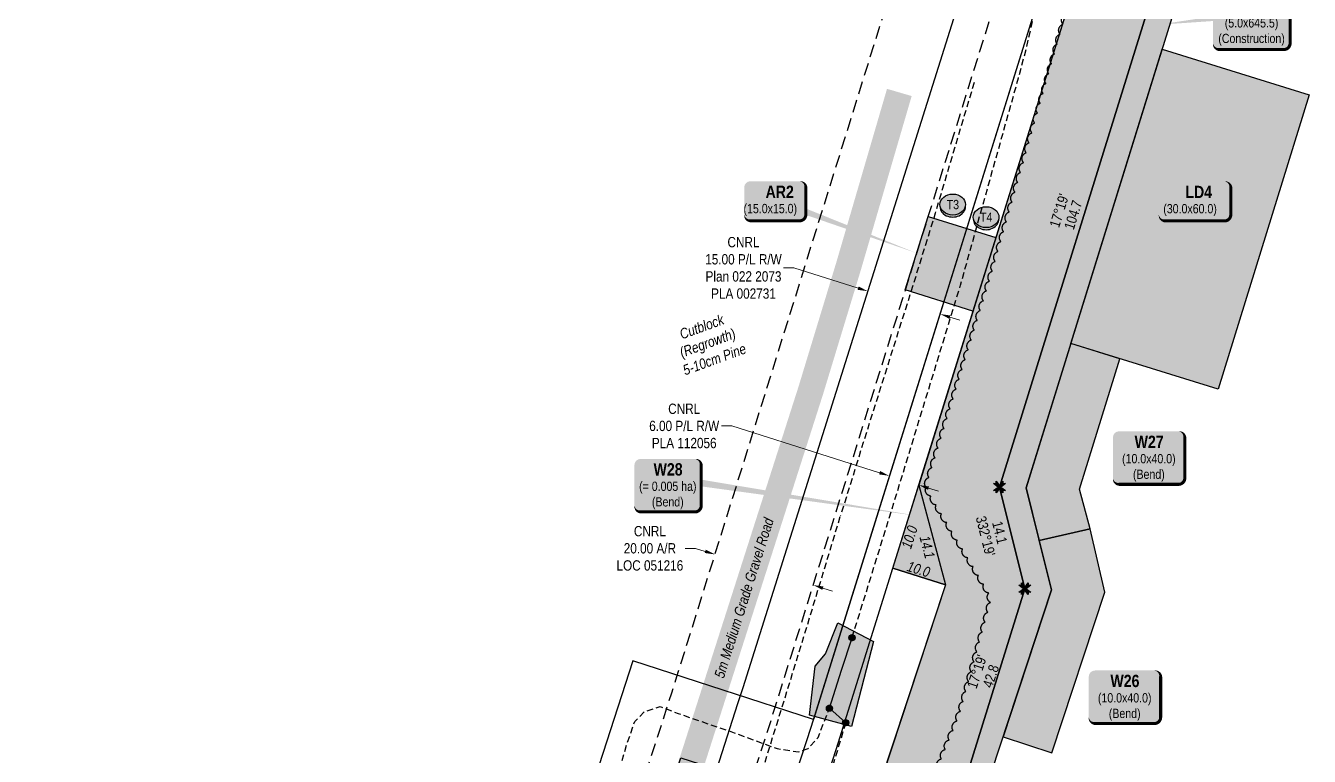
# Model space of a CAD drawing. Extents: x 355004 to 366534, y 6048595 to 6058688.
# Drawn here: x 357331 to 358580, y 6053141 to 6053852 of the extents above; entities that cross this region are included whole.
import ezdxf
from ezdxf.enums import TextEntityAlignment as Align

# ---------------------------------------------------------------- set-up
doc = ezdxf.new("R2010")
doc.units = 0
doc.header["$LTSCALE"] = 5
doc.header["$PDSIZE"] = 5
for name, pattern in [('0', [1, 1, 0]), ('foc-ACCESSROAD', [3.75, 2.5, -1.25]), ('UG_PIPE', [1.875, 1.25, -0.625])]:
    doc.linetypes.add(name, pattern=pattern)
doc.layers.get('Defpoints').update_dxf_attribs({"color": 9})
doc.layers.add('AS-PIPE-AG', color=7, linetype='Continuous', true_color=0x7d00fa)
doc.layers.add('P-TEMP-BLUE-H', color=7, linetype='Continuous', true_color=0x99e6ff)
for name, color, linetype in [('AS-PIPE-UG', 44, 'UG_PIPE'), ('AS-ROADS', 254, 'Continuous'), ('AS-SYMBOL', 7, 'Continuous'), ('C-AR', 13, 'foc-ACCESSROAD'), ('C-RW', 13, 'Continuous'), ('L-BD1', 253, 'Continuous'), ('L-MON', 1, 'Continuous'), ('P-CROSSINGS', 250, 'Continuous'), ('P-PROPOSED', 10, 'Continuous'), ('P-PROPOSED-H', 21, 'Continuous'), ('P-TEMP-BLOCKS', 250, 'Continuous'), ('P-TEMP-BLUE', 146, 'Continuous'), ('P-WORKAREA', 113, 'Continuous'), ('P-WORKAREA-H', 111, 'Continuous'), ('T-BUSH', 110, '0'), ('T-BUSH-T', 110, 'Continuous')]:
    doc.layers.add(name, color=color, linetype=linetype)
for name, color, linetype, lineweight in [('C-AR-T', 13, 'Continuous', 9), ('C-RW-T', 13, 'Continuous', 9), ('T-TEXT', 48, 'Continuous', 18)]:
    doc.layers.add(name, color=color, linetype=linetype, lineweight=lineweight)
doc.styles.add('240', font='ARIALN.TTF', dxfattribs={"height": 30})
doc.styles.add('80', font='ARIALN.TTF', dxfattribs={"height": 10})
doc.styles.add('80CG', font='ARIALN.TTF', dxfattribs={"height": 10})
doc.styles.add('80L', font='ARIALN.TTF', dxfattribs={"height": 10})
doc.styles.add('80LS', font='ARIALNI.TTF', dxfattribs={"height": 10})
doc.styles.add('BOLD', font='ARIALNB.TTF')
doc.styles.get("Standard").update_dxf_attribs({"font": 'ARIALN.TTF'})
doc.dimstyles.new('Compass 5 000', dxfattribs={"dimscale": 5, "dimtxt": 9, "dimasz": 2, "dimexe": 0.2, "dimexo": 0.0625, "dimgap": 0.5, "dimtad": 0, "dimtih": 1, "dimtoh": 1, "dimzin": 0, "dimdsep": 46, "dimtxsty": '80CG', "dimcen": 0.1, "dimse1": 1, "dimse2": 1, "dimclrd": 256, "dimclrt": 256, "dimaunit": 1, "dimadec": 4, "dimazin": 0, "dimtfac": 0.06, "dimtofl": 0, "dimtmove": 0, "dimatfit": 1, "dimfxl": 0.2, "dimtolj": 1, "dimtzin": 0, "dimlwd": -1, "dimarcsym": 0})

# ---------------------------------------------------------------- blocks, each defined once
blk = doc.blocks.new('*U438')
at = {"true_color": 0x99e6ff}
h = blk.add_hatch(color=141, dxfattribs=at)
edge = h.paths.add_edge_path()
edge.add_line((-29, -20), (29, -20))
edge.add_arc((29, -14), 6, 270, 360)
edge.add_line((35, -14), (35, 12.5))
edge.add_arc((29, 12.5), 6, 0, 90)
edge.add_line((29, 18.5), (-29, 18.5))
edge.add_arc((-29, 12.5), 6, 90, 180)
edge.add_line((-35, 12.5), (-35, -14))
edge.add_arc((-29, -14), 6, 180, 270)
at = {"color": 250, "flags": 128}
blk.add_lwpolyline([(-29, -20, 3, 3, 0), (29, -20, 3, 3, 0.414214), (35, -14, 3, 3, 0), (35, 12.5, 3, 0, 0.414214), (29, 18.5, 0, 0, 0), (-29, 18.5, 0, 0, 0.414214), (-35, 12.5, 0, 0, 0), (-35, -14, 0, 3, 0.414214)], format="xyseb", close=True, dxfattribs=at)
at = {"flags": 128}
blk.add_lwpolyline([(-23.1, -6, 0, 7.5, 0), (0, 0, 0, 0, 0)], format="xyseb", dxfattribs=at)
at = {"color": 250}
for tag, p, height, style in [('TEMP_AREA_W1_001', (-9.2, 2.2), 12, 'BOLD'), ('ENTER_TEXT_001', (-30.7, -12.6), 9, '80')]:
    blk.add_attdef(tag, p, '', height=height, dxfattribs=dict(at, style=style))
blk = doc.blocks.new('*U489')
h = blk.add_hatch(color=111)
edge = h.paths.add_edge_path()
edge.add_line((-24, -20), (24, -20))
edge.add_arc((24, -14), 6, 270, 360)
edge.add_line((30, -14), (30, 12.5))
edge.add_arc((24, 12.5), 6, 0, 90)
edge.add_line((24, 18.5), (-24, 18.5))
edge.add_arc((-24, 12.5), 6, 90, 180)
edge.add_line((-30, 12.5), (-30, -14))
edge.add_arc((-24, -14), 6, 180, 270)
at = {"color": 250, "flags": 128}
blk.add_lwpolyline([(-24, -20, 3, 3, 0), (24, -20, 3, 3, 0.414214), (30, -14, 3, 3, 0), (30, 12.5, 3, 0, 0.414214), (24, 18.5, 0, 0, 0), (-24, 18.5, 0, 0, 0.414214), (-30, 12.5, 0, 0, 0), (-30, -14, 0, 3, 0.414214)], format="xyseb", close=True, dxfattribs=at)
at = {"flags": 128}
blk.add_lwpolyline([(137.9, -51.5, 0, 7.5, 0), (0, 0, 0, 0, 0)], format="xyseb", dxfattribs=at)
at = {"color": 250}
for tag, p, height, style in [('TEMP_AREA_W1_001', (-9.2, 2.2), 12, 'BOLD'), ('ENTER_TEXT_001', (-30.7, -12.6), 9, '80')]:
    blk.add_attdef(tag, p, '', height=height, dxfattribs=dict(at, style=style))
blk = doc.blocks.new('*D521')
at = {"layer": 'C-AR-T', "transparency": 16777216}
for p, q in [((357982.5, 6053343.5), (357972.5, 6053343.5)), ((357992.1, 6053340.6), (357982.5, 6053343.5)), ((358106.6, 6053304.8), (358116.1, 6053301.8))]:
    blk.add_line(p, q, dxfattribs=at)
for points in [[(357992.6, 6053342.2), (357991.6, 6053339), (358001.6, 6053337.6)], [(358107.1, 6053306.4), (358106.1, 6053303.2), (358097, 6053307.8)]]:
    blk.add_solid(points, dxfattribs=at)
at = {"layer": 'Defpoints', "color": 0, "transparency": 16777216}
for p in [(358098.1, 6053646.6), (358193.5, 6053616.8), (358001.6, 6053337.6)]:
    blk.add_point(p, dxfattribs=at)
at = {"layer": 'C-AR-T', "transparency": 16777216, "insert": (357938.2, 6053343.5), "char_height": 10, "attachment_point": 5, "style": '80CG'}
blk.add_mtext('\\A1;CNRL\\P20.00 A/R\\PLOC 051216', dxfattribs=at)
blk = doc.blocks.new('*D520')
at = {"layer": 'C-RW-T', "transparency": 16777216}
for p, q in [((358017.9, 6053462.6), (358007.9, 6053462.6)), ((358161.8, 6053417.1), (358017.9, 6053462.6)), ((358209.4, 6053402.1), (358219, 6053399.1))]:
    blk.add_line(p, q, dxfattribs=at)
for points in [[(358162.3, 6053418.7), (358161.3, 6053415.5), (358171.3, 6053414.1)], [(358209.9, 6053403.7), (358208.9, 6053400.5), (358199.9, 6053405.1)]]:
    blk.add_solid(points, dxfattribs=at)
at = {"layer": 'Defpoints', "color": 0, "transparency": 16777216}
for p in [(358336.5, 6053936.9), (358365.1, 6053927.9), (358199.9, 6053405.1)]:
    blk.add_point(p, dxfattribs=at)
at = {"layer": 'C-RW-T', "transparency": 16777216, "insert": (357971.6, 6053462.6), "char_height": 10, "attachment_point": 5, "style": '80CG'}
blk.add_mtext('\\A1;CNRL\\P6.00 P/L R/W\\PPLA 112056', dxfattribs=at)
blk = doc.blocks.new('RISER')
h = blk.add_hatch(color=255)
h.dxf.hatch_style = 1
edge = h.paths.add_edge_path()
edge.add_arc((0, 0), 0.7, 0, 360)
blk.add_hatch(color=13).paths.add_polyline_path([(0.58, -0.15), (-0.58, -0.15, 0.774597)])
at = {"color": 13}
blk.add_line((-0.58, -0.15), (0.58, -0.15), dxfattribs=at)
blk.add_circle((0, 0), 0.6, dxfattribs=at)
blk = doc.blocks.new('TEMP')
h = blk.add_hatch(color=255)
h.dxf.hatch_style = 1
h.paths.add_polyline_path([(0, 0.25), (-0.67, 1.15), (-0.67, 0.67), (-1.15, 0.67), (-0.25, 0), (-1.15, -0.67), (-0.67, -0.67), (-0.67, -1.15), (0, -0.25), (0.67, -1.15), (0.67, -0.67), (1.15, -0.67), (0.25, 0), (1.15, 0.67), (0.67, 0.67), (0.67, 1.15)])
h.paths.add_polyline_path([(0.57, 0.85), (0.57, 0.57), (0.85, 0.57), (0.08, 0), (0.85, -0.57), (0.57, -0.57), (0.57, -0.85), (0, -0.08), (-0.57, -0.85), (-0.57, -0.57), (-0.85, -0.57), (-0.08, 0), (-0.85, 0.57), (-0.57, 0.57), (-0.57, 0.85), (0, 0.08)], flags=16)
h = blk.add_hatch(color=1)
h.dxf.hatch_style = 1
h.paths.add_polyline_path([(0, 0.08), (-0.57, 0.85), (-0.57, 0.57), (-0.85, 0.57), (-0.08, 0), (-0.85, -0.57), (-0.57, -0.57), (-0.57, -0.85), (0, -0.08), (0.57, -0.85), (0.57, -0.57), (0.85, -0.57), (0.08, 0), (0.85, 0.57), (0.57, 0.57), (0.57, 0.85)])
at = {"color": 1}
for p, q in [((-0.08, 0), (0.08, 0)), ((0, 0.08), (0, -0.08))]:
    blk.add_line(p, q, dxfattribs=at)
at = {"color": 255, "flags": 128}
blk.add_lwpolyline([(-0.25, 0), (-1.15, 0.67), (-0.67, 0.67), (-0.67, 1.15), (0, 0.25), (0.67, 1.15), (0.67, 0.67), (1.15, 0.67), (0.25, 0), (1.15, -0.67), (0.67, -0.67), (0.67, -1.15), (0, -0.25), (-0.67, -1.15), (-0.67, -0.67), (-1.15, -0.67)], close=True, dxfattribs=at)
at = {"color": 1, "flags": 128}
blk.add_lwpolyline([(-0.08, 0), (-0.85, 0.57), (-0.57, 0.57), (-0.57, 0.85), (0, 0.08), (0.57, 0.85), (0.57, 0.57), (0.85, 0.57), (0.08, 0), (0.85, -0.57), (0.57, -0.57), (0.57, -0.85), (0, -0.08), (-0.57, -0.85), (-0.57, -0.57), (-0.85, -0.57)], close=True, dxfattribs=at)
blk = doc.blocks.new('*U529')
at = {"true_color": 0x99e6ff}
h = blk.add_hatch(color=141, dxfattribs=at)
edge = h.paths.add_edge_path()
edge.add_line((-31.5, -34.1), (31.5, -34.1))
edge.add_arc((31.5, -28.1), 6, 270, 360)
edge.add_line((37.5, -28.1), (37.5, 12.5))
edge.add_arc((31.5, 12.5), 6, 0, 90)
edge.add_line((31.5, 18.5), (-31.5, 18.5))
edge.add_arc((-31.5, 12.5), 6, 90, 180)
edge.add_line((-37.5, 12.5), (-37.5, -28.1))
edge.add_arc((-31.5, -28.1), 6, 180, 270)
at = {"color": 250, "flags": 128}
blk.add_lwpolyline([(-31.5, -34.1, 3, 3, 0), (31.5, -34.1, 3, 3, 0.414214), (37.5, -28.1, 3, 3, 0), (37.5, 12.5, 3, 0, 0.414214), (31.5, 18.5, 0, 0, 0), (-31.5, 18.5, 0, 0, 0.414214), (-37.5, 12.5, 0, 0, 0), (-37.5, -28.1, 0, 3, 0.414214)], format="xyseb", close=True, dxfattribs=at)
at = {"flags": 128}
blk.add_lwpolyline([(-92.2, -10.1, 0, 7.5, 0), (0, 0, 0, 0, 0)], format="xyseb", dxfattribs=at)
at = {"color": 250}
for tag, p, height, style in [('TEMP_AREA_W1_001', (-9.2, 2.2), 12, 'BOLD'), ('ENTER_TEXT_001', (-30.7, -12.6), 9, '80')]:
    blk.add_attdef(tag, p, '', height=height, dxfattribs=dict(at, style=style))
blk = doc.blocks.new('Well_proximity')
h = blk.add_hatch(color=191)
h.dxf.hatch_style = 1
edge = h.paths.add_edge_path()
edge.add_ellipse((0, 0), major_axis=(-12.5, 0), ratio=0.816297, start_angle=0, end_angle=360)
h = blk.add_hatch(color=250)
h.dxf.hatch_style = 1
edge = h.paths.add_edge_path()
edge.add_ellipse((0, -2), major_axis=(-12.5, 0), ratio=0.816297, start_angle=0, end_angle=180)
edge.add_line((12.5, -2), (12.5, 0))
edge.add_ellipse((0, 0), major_axis=(-12.5, 0), ratio=0.816297, start_angle=0, end_angle=180, ccw=False)
edge.add_line((-12.5, 0), (-12.5, -2))
at = {"color": 250}
blk.add_ellipse((0, 0), major_axis=(-12.5, 0), ratio=0.816297, dxfattribs=at)
blk.add_ellipse((0, -2), major_axis=(-12.5, 0), ratio=0.816297, start_param=0, end_param=3.141593, dxfattribs=at)
at = {"color": 250, "style": '80L'}
blk.add_attdef('CROSSING', text='', height=9, dxfattribs=at).set_placement((0.1, 0), align=Align.MIDDLE_CENTER)
blk = doc.blocks.new('*D632')
at = {"layer": 'C-RW-T', "transparency": 16777216}
for p, q in [((358078.4, 6053616.4), (358068.4, 6053616.4)), ((358140.9, 6053596.7), (358078.4, 6053616.4)), ((358230.2, 6053568.5), (358239.8, 6053565.5))]:
    blk.add_line(p, q, dxfattribs=at)
for points in [[(358141.4, 6053598.3), (358140.4, 6053595.1), (358150.4, 6053593.7)], [(358230.7, 6053570.1), (358229.7, 6053566.9), (358220.7, 6053571.5)]]:
    blk.add_solid(points, dxfattribs=at)
at = {"layer": 'Defpoints', "color": 0, "transparency": 16777216}
for p in [(358150.4, 6053593.7), (358132.1, 6053535.5), (358202.3, 6053513.3)]:
    blk.add_point(p, dxfattribs=at)
at = {"layer": 'C-RW-T', "transparency": 16777216, "insert": (358029.3, 6053616.4), "char_height": 10, "attachment_point": 5, "style": '80CG'}
blk.add_mtext('\\A1;CNRL\\P15.00 P/L R/W\\PPlan 022 2073\\PPLA 002731', dxfattribs=at)
blk = doc.blocks.new('*U648')
at = {"true_color": 0x99e6ff}
h = blk.add_hatch(color=141, dxfattribs=at)
edge = h.paths.add_edge_path()
edge.add_line((-26.5, -33.1), (26.5, -33.1))
edge.add_arc((26.5, -27.1), 6, 270, 360)
edge.add_line((32.5, -27.1), (32.5, 12.5))
edge.add_arc((26.5, 12.5), 6, 0, 90)
edge.add_line((26.5, 18.5), (-26.5, 18.5))
edge.add_arc((-26.5, 12.5), 6, 90, 180)
edge.add_line((-32.5, 12.5), (-32.5, -27.1))
edge.add_arc((-26.5, -27.1), 6, 180, 270)
at = {"color": 250, "flags": 128}
blk.add_lwpolyline([(-26.5, -33.1, 3, 3, 0), (26.5, -33.1, 3, 3, 0.414214), (32.5, -27.1, 3, 3, 0), (32.5, 12.5, 3, 0, 0.414214), (26.5, 18.5, 0, 0, 0), (-26.5, 18.5, 0, 0, 0.414214), (-32.5, 12.5, 0, 0, 0), (-32.5, -27.1, 0, 3, 0.414214)], format="xyseb", close=True, dxfattribs=at)
at = {"flags": 128}
blk.add_lwpolyline([(245, -37.2, 0, 7.5, 0), (0, 0, 0, 0, 0)], format="xyseb", dxfattribs=at)
at = {"color": 250}
for tag, p, height, style in [('TEMP_AREA_W1_001', (-9.2, 2.2), 12, 'BOLD'), ('ENTER_TEXT_001', (-30.7, -12.6), 9, '80')]:
    blk.add_attdef(tag, p, '', height=height, dxfattribs=dict(at, style=style))
blk = doc.blocks.new('*U448')
at = {"true_color": 0x99e6ff}
h = blk.add_hatch(color=141, dxfattribs=at)
edge = h.paths.add_edge_path()
edge.add_line((-29, -33.1), (29, -33.1))
edge.add_arc((29, -27.1), 6, 270, 360)
edge.add_line((35, -27.1), (35, 12.5))
edge.add_arc((29, 12.5), 6, 0, 90)
edge.add_line((29, 18.5), (-29, 18.5))
edge.add_arc((-29, 12.5), 6, 90, 180)
edge.add_line((-35, 12.5), (-35, -27.1))
edge.add_arc((-29, -27.1), 6, 180, 270)
at = {"color": 250, "flags": 128}
blk.add_lwpolyline([(-29, -33.1, 3, 3, 0), (29, -33.1, 3, 3, 0.414214), (35, -27.1, 3, 3, 0), (35, 12.5, 3, 0, 0.414214), (29, 18.5, 0, 0, 0), (-29, 18.5, 0, 0, 0.414214), (-35, 12.5, 0, 0, 0), (-35, -27.1, 0, 3, 0.414214)], format="xyseb", close=True, dxfattribs=at)
at = {"flags": 128}
blk.add_lwpolyline([(5, -21, 0, 7.5, 0), (0, 0, 0, 0, 0)], format="xyseb", dxfattribs=at)
at = {"color": 250}
for tag, p, height, style in [('TEMP_AREA_W1_001', (-9.2, 2.2), 12, 'BOLD'), ('ENTER_TEXT_001', (-30.7, -12.6), 9, '80')]:
    blk.add_attdef(tag, p, '', height=height, dxfattribs=dict(at, style=style))

msp = doc.modelspace()

# ---------------------------------------------------------------- hatches: boundary and pattern name
at = {"layer": 'AS-ROADS'}
h = msp.add_hatch(color=256, dxfattribs=at)
h.dxf.hatch_style = 1
h.paths.add_polyline_path([(358109.068, 6053240.979), (358121.048, 6053271.029), (358155.783, 6053252.729), (358134.398, 6053170.114), (358093.578, 6053181.159), (358099.048, 6053228.974)])
at = {"layer": 'P-PROPOSED-H'}
h = msp.add_hatch(color=256, dxfattribs=at)
h.dxf.hatch_style = 1
h.paths.add_polyline_path([(358434.089, 6053919.332), (358360.443, 6053933.388), (358353.863, 6053898.899), (358199.913, 6053405.064), (358225.948, 6053308.125), (357999.584, 6052620.407), (357659.328, 6052730.622), (357381.032, 6052629.6), (357330.558, 6052593.964), (357372.934, 6052532.105), (357416.063, 6052562.554), (357660.714, 6052651.363), (358047.157, 6052526.187), (358215.529, 6053042.269), (358239.455, 6053099.801), (358303.235, 6053304.21), (358278.509, 6053403.15), (358426.719, 6053880.705)])
at = {"layer": 'P-TEMP-BLUE-H'}
h = msp.add_hatch(color=256, dxfattribs=at)
h.dxf.hatch_style = 1
h.paths.add_polyline_path([(358434.089, 6053919.332), (358426.719, 6053880.705), (358278.509, 6053403.15), (358303.235, 6053304.21), (358239.455, 6053099.801), (358215.529, 6053042.269), (358047.157, 6052526.187), (358070.933, 6052518.486), (358329.233, 6053303.26), (358304.451, 6053402.423), (358451.004, 6053874.64), (358458.638, 6053914.647)])
h = msp.add_hatch(color=256, dxfattribs=at)
h.dxf.hatch_style = 1
h.paths.add_polyline_path([(358348.027, 6053542.831), (358436.917, 6053829.25), (358580.129, 6053784.804), (358491.238, 6053498.385)])
h = msp.add_hatch(color=256, dxfattribs=at)
h.dxf.hatch_style = 1
h.paths.add_polyline_path([(358366.691, 6053362.638), (358356.335, 6053400.969), (358395.764, 6053528.015), (358348.027, 6053542.831), (358304.451, 6053402.423), (358317.281, 6053351.083)])
h = msp.add_hatch(color=256, dxfattribs=at)
h.dxf.hatch_style = 1
h.paths.add_polyline_path([(358225.948, 6053308.125), (358174.664, 6053324.143), (358199.882, 6053405.074)])
h = msp.add_hatch(color=256, dxfattribs=at)
h.dxf.hatch_style = 1
h.paths.add_polyline_path([(358317.281, 6053351.083), (358329.233, 6053303.26), (358282.137, 6053160.172), (358329.615, 6053144.545), (358381.098, 6053300.964), (358366.691, 6053362.638)])
at = {"layer": 'P-WORKAREA-H'}
h = msp.add_hatch(color=256, dxfattribs=at)
h.dxf.hatch_style = 1
h.paths.add_polyline_path([(358252.7, 6053574.392), (358186.72, 6053594.994), (358209.074, 6053666.586), (358275.021, 6053645.994)])

# ---------------------------------------------------------------- linework, layer by layer
at = {"layer": 'AS-PIPE-AG', "flags": 128}
for points in [[(358113.018, 6053187.979), (358124.628, 6053225.009), (358134.998, 6053256.604)], [(358128.808, 6053173.854), (358113.018, 6053187.979)]]:
    msp.add_lwpolyline(points, dxfattribs=at)
at = {"layer": 'AS-PIPE-UG', "flags": 128}
for points in [[(358134.998, 6053256.604), (358176.378, 6053389.729), (358240.518, 6053599.544), (358297.013, 6053801.229), (358304.698, 6053830.054), (358311.963, 6053861.949), (358320.298, 6053901.924), (358327.834, 6053939.611)], [(358253.788, 6053796.664), (358215.983, 6053669.824), (358194.748, 6053601.004), (358145.883, 6053446.519), (358123.768, 6053375.104)], [(357869.188, 6052573.324), (357924.768, 6052750.099), (357969.383, 6052885.169), (358016.928, 6053027.954), (358055.658, 6053152.754), (358085.153, 6053247.919), (358123.768, 6053375.104)], [(357381.718, 6052519.283), (357401.463, 6052532.809), (357427.863, 6052550.424), (357454.588, 6052560.994), (357544.753, 6052596.134), (357636.933, 6052627.494), (357686.563, 6052643.279), (357736.158, 6052660.474), (357769.018, 6052680.164), (357781.683, 6052719.439), (357802.918, 6052782.374), (357834.073, 6052876.754), (357867.258, 6052976.019), (357882.043, 6053030.219), (357902.873, 6053107.569), (357916.063, 6053153.839), (357923.513, 6053175.014), (357932.678, 6053184.549), (357948.058, 6053189.509), (357965.588, 6053182.884), (358020.193, 6053164.089), (358062.218, 6053148.714), (358082.798, 6053145.359), (358092.298, 6053148.784), (358101.893, 6053159.469), (358113.018, 6053187.979)]]:
    msp.add_lwpolyline(points, dxfattribs=at)
at = {"layer": 'AS-PIPE-UG'}
msp.add_lwpolyline([(358128.808, 6053173.854), (358076.938, 6053001.364), (358035.368, 6052860.274), (358000.213, 6052740.024), (357981.993, 6052673.034), (357957.263, 6052578.874), (357945.173, 6052540.944), (357949.823, 6052525.234), (357971.598, 6052513.899), (357997.193, 6052508.024), (358131.548, 6052469.319), (358183.028, 6052452.189)], dxfattribs=at)
at = {"layer": 'AS-ROADS', "flags": 128}
msp.add_lwpolyline([(357786.068, 6052547.684, 25, 25, 0), (357835.698, 6052688.009, 25, 25, 0), (358094.728, 6053496.859, 25, 25, 0), (358131.738, 6053618.484, 25, 25, 0), (358181.033, 6053787.139, 0, 0, 0)], format="xyseb", dxfattribs=at)
msp.add_lwpolyline([(358109.068, 6053240.979), (358121.048, 6053271.029), (358155.783, 6053252.729), (358134.398, 6053170.114), (358093.578, 6053181.159), (358099.048, 6053228.974)], close=True, dxfattribs=at)
at = {"layer": 'C-AR', "flags": 128}
for points in [[(357742.969, 6052535.429), (357765.63, 6052605.266), (357769.223, 6052616.344), (357959.601, 6053203.032), (357962.233, 6053211.457), (357964.498, 6053218.707), (358188.487, 6053936.077), (358194.035, 6053965.146)], [(358292.236, 6053946.405), (358285.617, 6053911.724), (358059.536, 6053187.672), (358057.378, 6053180.763), (358054.864, 6053172.708), (358036.62, 6053116.48), (358034.24, 6053109.151), (357873.3, 6052613.176), (357838.056, 6052504.575)]]:
    msp.add_lwpolyline(points, dxfattribs=at)
at = {"layer": 'C-RW'}
for points in [[(357805.856, 6052515.023), (357841.139, 6052624.606), (358006.017, 6053136.784), (358023.969, 6053192.554), (358028.861, 6053208.075), (358256.259, 6053929.493), (358260.637, 6053952.435)], [(358331.121, 6053938.983), (358324.879, 6053906.255), (358095.281, 6053170.045), (358074.153, 6053105.554), (357900.223, 6052572.374), (357875.283, 6052492.496)], [(357875.283, 6052492.496), (357900.223, 6052572.374), (358074.153, 6053105.554), (358102.829, 6053096.341), (358121.829, 6053154.811), (358174.664, 6053324.143), (358225.948, 6053308.125), (358111.861, 6052962.543), (357996.012, 6052609.522), (357970.313, 6052531.263), (358238.88, 6052426.319), (358279.972, 6052361.181)]]:
    msp.add_lwpolyline(points, dxfattribs=at)
at = {"layer": 'C-RW', "flags": 128}
for points in [[(358331.121, 6053938.984), (358324.879, 6053906.255), (358097.429, 6053176.932), (357921.696, 6053234.038), (357742.482, 6052681.045), (357416.217, 6052562.61), (357374.113, 6052532.884)], [(357828.78, 6052708.774), (357968.384, 6053139.543), (358074.307, 6053105.61), (358102.829, 6053096.341), (358121.829, 6053154.811), (358354.017, 6053898.955), (358360.581, 6053933.361)]]:
    msp.add_lwpolyline(points, dxfattribs=at)
at = {"layer": 'P-PROPOSED', "flags": 128}
for points in [[(358360.443, 6053933.388), (358353.863, 6053898.899), (358199.913, 6053405.064), (358225.948, 6053308.125), (357999.584, 6052620.407), (357659.328, 6052730.622), (357381.032, 6052629.6), (357330.558, 6052593.964)], [(357372.934, 6052532.105), (357416.063, 6052562.554), (357660.714, 6052651.363), (358047.157, 6052526.187), (358215.529, 6053042.269), (358239.455, 6053099.801), (358303.235, 6053304.21), (358278.509, 6053403.15), (358426.719, 6053880.705), (358434.089, 6053919.332)]]:
    msp.add_lwpolyline(points, dxfattribs=at)
at = {"layer": 'P-TEMP-BLUE', "flags": 128}
msp.add_lwpolyline([(358434.089, 6053919.332), (358426.719, 6053880.705), (358278.509, 6053403.15), (358303.235, 6053304.21), (358239.455, 6053099.801), (358215.529, 6053042.269), (358047.157, 6052526.187), (358070.933, 6052518.486), (358329.233, 6053303.26), (358304.451, 6053402.423), (358451.004, 6053874.64), (358458.638, 6053914.647)], dxfattribs=at)
for points in [[(358348.027, 6053542.831), (358436.917, 6053829.25), (358580.129, 6053784.804), (358491.238, 6053498.385)], [(358366.691, 6053362.638), (358356.335, 6053400.969), (358395.764, 6053528.015), (358348.027, 6053542.831), (358304.451, 6053402.423), (358317.281, 6053351.083)], [(358225.948, 6053308.125), (358174.664, 6053324.143), (358199.882, 6053405.074)], [(358317.281, 6053351.083), (358329.233, 6053303.26), (358282.137, 6053160.172), (358329.615, 6053144.545), (358381.098, 6053300.964), (358366.691, 6053362.638)]]:
    msp.add_lwpolyline(points, close=True, dxfattribs=at)
at = {"layer": 'P-WORKAREA', "flags": 128}
msp.add_lwpolyline([(358252.7, 6053574.392), (358186.72, 6053594.994), (358209.074, 6053666.586), (358275.021, 6053645.994)], close=True, dxfattribs=at)
at = {"layer": 'T-BUSH', "flags": 128}
msp.add_lwpolyline([(358206.676, 6053101.613, -0.52056705), (358210.482, 6053110.857, -0.52056705), (358214.288, 6053120.1, -0.52056705), (358218.094, 6053129.344, -0.52056705), (358221.899, 6053138.588, -0.52056705), (358225.705, 6053147.832, -0.52056705), (358229.511, 6053157.076, -0.52056705), (358233.317, 6053166.32, -0.52056705), (358237.123, 6053175.564, -0.52056705), (358240.433, 6053184.977, -0.52056705), (358243.102, 6053194.611, -0.52056705), (358245.771, 6053204.245, -0.52056705), (358248.44, 6053213.879, -0.52056705), (358251.108, 6053223.513, -0.52056705), (358253.777, 6053233.146, -0.52056705), (358256.446, 6053242.78, -0.52056705), (358259.115, 6053252.414, -0.52056705), (358261.784, 6053262.048, -0.52056705), (358264.453, 6053271.682, -0.52056705), (358267.121, 6053281.315, -0.52056705), (358269.79, 6053290.949, -0.52056705), (358268.225, 6053300.009, -0.52056705), (358263.086, 6053308.584, -0.52056705), (358257.948, 6053317.159, -0.52056705), (358252.809, 6053325.734, -0.52056705), (358247.671, 6053334.309, -0.52056705), (358242.533, 6053342.883, -0.52056705), (358237.394, 6053351.458, -0.52056705), (358232.256, 6053360.033, -0.52056705), (358227.117, 6053368.608, -0.52056705), (358221.979, 6053377.183, -0.52056705), (358216.841, 6053385.758, -0.52056705), (358211.702, 6053394.333, -0.52056705), (358206.939, 6053402.954, -0.52056705), (358209.879, 6053412.508, -0.52056705), (358212.819, 6053422.063, -0.52056705), (358215.758, 6053431.618, -0.52056705), (358218.698, 6053441.172, -0.52056705), (358221.638, 6053450.727, -0.52056705), (358224.577, 6053460.281, -0.52056705), (358227.517, 6053469.836, -0.52056705), (358230.457, 6053479.391, -0.52056705), (358233.397, 6053488.945, -0.52056705), (358236.336, 6053498.5, -0.52056705), (358239.276, 6053508.055, -0.52056705), (358242.216, 6053517.609, -0.52056705), (358245.155, 6053527.164, -0.52056705), (358248.095, 6053536.719, -0.52056705), (358251.035, 6053546.273, -0.52056705), (358253.975, 6053555.828, -0.52056705), (358256.914, 6053565.382, -0.52056705), (358259.854, 6053574.937, -0.52056705), (358262.794, 6053584.492, -0.52056705), (358265.733, 6053594.046, -0.52056705), (358268.673, 6053603.601, -0.52056705), (358271.55, 6053613.174, -0.52056705), (358274.297, 6053622.786, -0.52056705), (358277.044, 6053632.398, -0.52056705), (358279.791, 6053642.01, -0.52056705), (358282.538, 6053651.622, -0.52056705), (358285.285, 6053661.233, -0.52056705), (358288.032, 6053670.845, -0.52056705), (358290.779, 6053680.457, -0.52056705), (358293.526, 6053690.069, -0.52056705), (358296.274, 6053699.68, -0.52056705), (358299.021, 6053709.292, -0.52056705), (358301.768, 6053718.904, -0.52056705), (358304.515, 6053728.516, -0.52056705), (358307.262, 6053738.128, -0.52056705), (358310.009, 6053747.739, -0.52056705), (358312.756, 6053757.351, -0.52056705), (358315.503, 6053766.963, -0.52056705), (358318.25, 6053776.575, -0.52056705), (358320.998, 6053786.187, -0.52056705), (358323.745, 6053795.798, -0.52056705), (358326.492, 6053805.41, -0.52056705), (358329.239, 6053815.022, -0.52056705), (358331.986, 6053824.634, -0.52056705), (358334.733, 6053834.245, -0.52056705), (358337.48, 6053843.857, -0.52056705), (358340.227, 6053853.469, -0.52056705), (358342.974, 6053863.081, -0.52056705), (358345.721, 6053872.693, -0.52056705), (358348.469, 6053882.304, -0.52056705), (358351.216, 6053891.916, -0.52056705), (358353.963, 6053901.528, -0.52056705), (358356.288, 6053911.24, -0.52056705), (358358.174, 6053921.058, -0.52056705), (358360.06, 6053930.875, -0.13706414), (358358.493, 6053933.76, -0.13706414)], format="xyb", dxfattribs=at)

# ---------------------------------------------------------------- block references
at = {"layer": 'AS-SYMBOL', "xscale": 4.998324849999999, "yscale": 4.998324849999999, "zscale": 4.998324849999999}
for p in [(358134.998, 6053256.604), (358113.018, 6053187.979), (358128.808, 6053173.854)]:
    msp.add_blockref('RISER', p, dxfattribs=at)
at = {"layer": 'L-MON', "xscale": 4.998324849999999, "yscale": 4.998324849999999, "zscale": 4.998324849999999}
for p in [(358278.509, 6053403.15), (358303.235, 6053304.21)]:
    msp.add_blockref('TEMP', p, dxfattribs=at)
at = {"layer": 'P-CROSSINGS', "xscale": 0.99966497, "yscale": 0.99966497, "zscale": 0.99966497}
for p, values in [((358233.018, 6053678.053), {'CROSSING': 'T3'}), ((358265.486, 6053665.78), {'CROSSING': 'T4'})]:
    msp.add_blockref('Well_proximity', p, dxfattribs=at).add_auto_attribs(values)
at = {"layer": 'P-TEMP-BLOCKS'}
ref = msp.add_blockref('*U529', (358523.896, 6053862.983), dxfattribs=dict(at, xscale=0.99966497, yscale=0.99966497, zscale=0.99966497))
ref.add_attrib('TEMP_AREA_W1_001', 'W29', (358510.067, 6053865.329), dxfattribs={"layer": '0', "color": 250, "height": 11.996, "style": 'BOLD'})
ref.add_attrib('ENTER_TEXT_001', '(5.0x645.5)', (358497.829, 6053850.364), dxfattribs={"layer": '0', "color": 250, "height": 8.99699, "style": '80'})
ref.add_attrib('ENTER_TEXT_002', '(Construction)', (358491.538, 6053835.209), dxfattribs={"layer": '0', "color": 250, "height": 8.99699, "style": '80'})
at = {"layer": 'P-TEMP-BLOCKS', "xscale": 0.99966497, "yscale": 0.99966497, "zscale": 0.99966497}
for name, p, values in [('*U489', (358060.029, 6053682.245), {'TEMP_AREA_W1_001': 'AR2', 'ENTER_TEXT_001': '(15.0x15.0)'}), ('*U438', (358468.659, 6053682.118), {'TEMP_AREA_W1_001': 'LD4', 'ENTER_TEXT_001': '(30.0x60.0)'})]:
    msp.add_blockref(name, p, dxfattribs=at).add_auto_attribs(values)
at = {"layer": 'P-TEMP-BLOCKS'}
ref = msp.add_blockref('*U448', (358423.914, 6053438.912), dxfattribs=dict(at, xscale=0.99966497, yscale=0.99966497, zscale=0.99966497))
ref.add_attrib('TEMP_AREA_W1_001', 'W27', (358410.073, 6053441.156), dxfattribs={"layer": '0', "color": 250, "height": 11.996, "style": 'BOLD'})
ref.add_attrib('ENTER_TEXT_001', '(10.0x40.0)', (358397.847, 6053426.293), dxfattribs={"layer": '0', "color": 250, "height": 8.99698, "style": '80'})
ref.add_attrib('ENTER_TEXT_002', '(Bend)', (358408.452, 6053411.144), dxfattribs={"layer": '0', "color": 250, "height": 8.997, "style": '80'})
ref = msp.add_blockref('*U648', (357955.643, 6053412.042), dxfattribs=dict(at, xscale=0.99966497, yscale=0.99966497, zscale=0.99966497))
ref.add_attrib('TEMP_AREA_W1_001', 'W28', (357941.798, 6053414.388), dxfattribs={"layer": '0', "color": 250, "height": 11.996, "style": 'BOLD'})
ref.add_attrib('ENTER_TEXT_001', '(= 0.005 ha)', (357927.71, 6053399.423), dxfattribs={"layer": '0', "color": 250, "height": 8.99698, "style": '80'})
ref.add_attrib('ENTER_TEXT_002', '(Bend)', (357940.181, 6053384.274), dxfattribs={"layer": '0', "color": 250, "height": 8.997, "style": '80'})
ref = msp.add_blockref('*U448', (358400.406, 6053206.179), dxfattribs=dict(at, xscale=0.99966497, yscale=0.99966497, zscale=0.99966497))
ref.add_attrib('TEMP_AREA_W1_001', 'W26', (358386.499, 6053208.524), dxfattribs={"layer": '0', "color": 250, "height": 11.996, "style": 'BOLD'})
ref.add_attrib('ENTER_TEXT_001', '(10.0x40.0)', (358374.339, 6053193.559), dxfattribs={"layer": '0', "color": 250, "height": 8.99698, "style": '80'})
ref.add_attrib('ENTER_TEXT_002', '(Bend)', (358384.944, 6053178.411), dxfattribs={"layer": '0', "color": 250, "height": 8.997, "style": '80'})

# ---------------------------------------------------------------- texts
at = {"layer": 'L-BD1'}
for s, rotation, p in [("17°19'", 72.758204, (358336.594, 6053672.168)), ('104.7', 72.758204, (358350.199, 6053667.945)), ("332°19'", 284.031391, (358264.964, 6053355.442)), ('14.1', 284.031391, (358278.784, 6053358.896)), ("17°19'", 71.781616, (358256.537, 6053223.548)), ('42.8', 71.781616, (358270.068, 6053219.095))]:
    msp.add_text(s, height=9.9966, rotation=rotation, dxfattribs=at).set_placement(p, align=Align.MIDDLE_CENTER)
at = {"layer": 'P-TEMP-BLUE', "char_height": 10, "attachment_point": 5, "style": '240'}
for s, insert, rotation in [('{\\fArial Narrow|b0|i1|c0|p34;10.0}', (358191, 6053354.396), 72.671055), ('{\\fArial Narrow|b0|i1|c0|p34;14.1}', (358208.245, 6053344.823), 284.920134), ('{\\fArial Narrow|b0|i1|c0|p34;10.0}', (358199.757, 6053323.143), 342.671055)]:
    msp.add_mtext_dynamic_manual_height_columns(s, width=19.32885, gutter_width=45, heights=[0], dxfattribs=dict(at, insert=insert, rotation=rotation))
at = {"layer": 'T-BUSH-T', "insert": (357999.322, 6053532.134), "char_height": 9.99673, "width": 132.66028, "attachment_point": 2, "rotation": 20, "style": '80LS'}
msp.add_mtext('5-10cm Pine', dxfattribs=at)
at = {"layer": 'T-TEXT', "char_height": 9.99673, "attachment_point": 2, "style": '80LS'}
for s, insert, width, rotation in [('\\pt9.99673;Cutblock\\P(Regrowth)', (357986.941, 6053563.781), 66.27205, 20), ('5m Medium Grade Gravel Road', (358024.983, 6053296.793), 187.31966, 72.504652)]:
    msp.add_mtext(s, dxfattribs=dict(at, insert=insert, width=width, rotation=rotation))

# ---------------------------------------------------------------- dimensions: what is measured, and where the dimension line sits
at = {"layer": 'C-AR-T'}
dim = msp.add_linear_dim(base=(358001.614, 6053337.579), p1=(358193.525, 6053616.79), p2=(358098.097, 6053646.586), angle=162.65971, text='CNRL\\P20.00 A/R\\PLOC 051216', dimstyle='Compass 5 000', dxfattribs=at)
dim.commit()
dim.dimension.update_dxf_attribs({"geometry": '*D521', "text_midpoint": (357938.222, 6053343.54), "dimtype": 161})
at = {"layer": 'C-RW-T'}
for base, p1, p2, angle, text, picture, middle in [((358199.883, 6053405.077), (358336.498, 6053936.882), (358365.064, 6053927.856), 342.465213, 'CNRL\\P6.00 P/L R/W\\PPLA 112056', '*D520', (357971.582, 6053462.582)), ((358150.411, 6053593.691), (358202.33, 6053513.301), (358132.054, 6053535.453), 162.504652, 'CNRL\\P15.00 P/L R/W\\PPlan 022 2073\\PPLA 002731', '*D632', (358029.338, 6053616.383))]:
    dim = msp.add_linear_dim(base=base, p1=p1, p2=p2, angle=angle, text=text, dimstyle='Compass 5 000', dxfattribs=at)
    dim.commit()
    dim.dimension.update_dxf_attribs({"geometry": picture, "text_midpoint": middle, "dimtype": 161})

doc.saveas('drawing.dxf')
